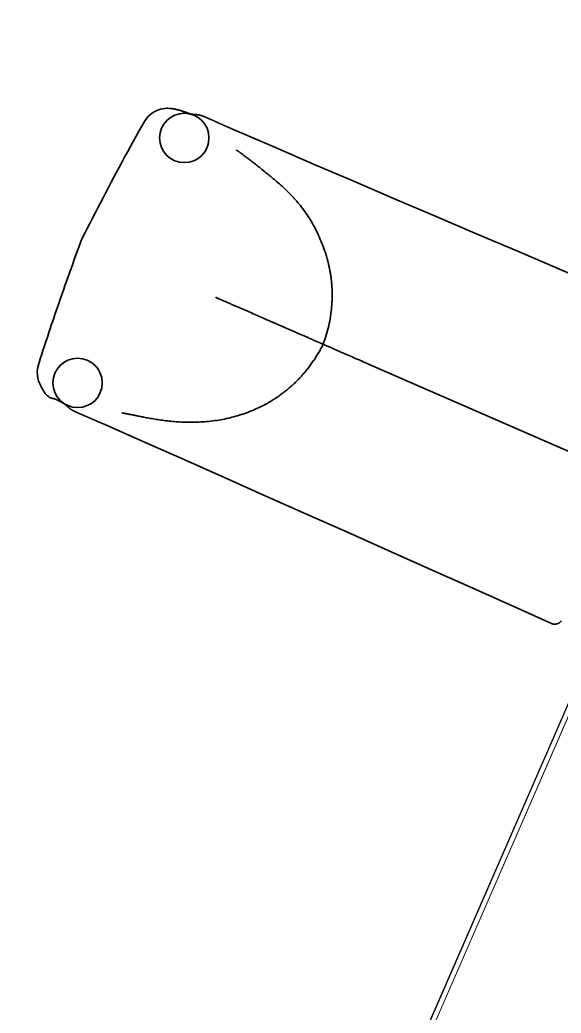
# Model space of a CAD drawing. Header units: millimetres. Extents: x -50172 to 90294, y -80883 to 956680.
# Drawn here: x 3519.7 to 3552.6, y -19396.5 to -19336.2 of the extents above; entities that cross this region are included whole.
import ezdxf

# ---------------------------------------------------------------- set-up
doc = ezdxf.new("R2010")
doc.units = ezdxf.units.MM
doc.header["$MEASUREMENT"] = 0
doc.linetypes.add('Dot & Dashed', pattern=[670.277762, 352.777767, -176.388884, 0, -141.111112])
for name, color, linetype, lineweight in [('0_Pen_No__7', 7, 'Continuous', 35), ('New_A-20-M_Roof_Pen_No__93', 8, 'Continuous', 13), ('New_A-25-M_Curtain_Wall_Pen_No__90', 8, 'Continuous', 20), ('New_A-25-M_Wall_Ext_Pen_No__87', 8, 'Continuous', 20)]:
    doc.layers.add(name, color=color, linetype=linetype, lineweight=lineweight)
for name, color, linetype in [('New_A-20-M_Roof', 7, 'Continuous'), ('New_A-25-M_Curtain_Wall', 7, 'Continuous'), ('New_A-25-M_Wall_Ext', 7, 'Continuous'), ('New_ArchiCAD Windows', 7, 'Continuous')]:
    doc.layers.add(name, color=color, linetype=linetype)
doc.layers.add('New_A-25-M_Curtain_Wall_Pen_No__69', color=7, linetype='Continuous', lineweight=20, true_color=0x606060)
doc.layers.add('New_ArchiCAD Windows_Pen_No__23', color=7, linetype='Continuous', lineweight=30, true_color=0x2a2a2a)

# ---------------------------------------------------------------- blocks, each defined once
blk = doc.blocks.new('Wall_2_1', base_point=(10092.596, -4631.295))
at = {"layer": 'New_A-25-M_Wall_Ext_Pen_No__87', "linetype": 'Continuous', "flags": 128}
blk.add_lwpolyline([(10000.932, -4591.325), (2142.474, -22613.267)], dxfattribs=at)
blk = doc.blocks.new('Wall_4_1', base_point=(9982.587, -4632.604))
at = {"layer": 'New_A-25-M_Wall_Ext_Pen_No__87', "linetype": 'Continuous', "flags": 128}
blk.add_lwpolyline([(2142.182, -22613.139), (4865.774, -16367.078)], dxfattribs=at)
blk = doc.blocks.new('Triple Window 19_2')
at = {"layer": 'New_ArchiCAD Windows_Pen_No__23', "linetype": 'Continuous'}
blk.add_line((662.5, 0), (725, 0), dxfattribs=at)
blk = doc.blocks.new('Wall_239_1', base_point=(10165.916, -4712.544))
at = {"layer": 'New_ArchiCAD Windows', "color": 251, "linetype": 'Continuous', "lineweight": 20, "true_color": 0x606060, "xscale": -1, "zscale": 1000, "rotation": 66.44041158399281}
blk.add_blockref('Triple Window 19_2', (3822.45, -18759.751), dxfattribs=at)
blk = doc.blocks.new('Morph_2_1')
at = {"layer": 'New_A-20-M_Roof_Pen_No__93', "linetype": 'Continuous', "flags": 128}
blk.add_lwpolyline([(2064.531, -22792.012), (10012.822, -4564.059)], dxfattribs=at)
blk = doc.blocks.new('Beam_8_1', base_point=(10000.932, -4591.325))
at = {"layer": 'New_A-25-M_Curtain_Wall_Pen_No__69', "linetype": 'Dot & Dashed'}
blk.add_line((10000.932, -4591.325), (2142.472, -22613.266), dxfattribs=at)
at = {"layer": 'New_A-25-M_Curtain_Wall_Pen_No__90', "linetype": 'Continuous'}
blk.add_line((10000.932, -4591.325), (2142.472, -22613.266), dxfattribs=at)

msp = doc.modelspace()

# ---------------------------------------------------------------- linework, layer by layer
at = {"layer": '0_Pen_No__7', "linetype": 'Continuous', "flags": 128}
for points in [[(3527.239, -19342.352), (3527.358, -19342.176), (3527.493, -19342.026), (3527.639, -19341.901), (3527.791, -19341.798), (3527.941, -19341.717), (3528.085, -19341.657), (3528.217, -19341.614), (3528.331, -19341.588), (3528.429, -19341.572), (3528.517, -19341.563), (3528.596, -19341.558), (3528.667, -19341.558), (3528.731, -19341.561), (3528.79, -19341.566), (3528.844, -19341.572), (3528.895, -19341.578), (3528.945, -19341.584), (3528.993, -19341.591), (3529.04, -19341.599), (3529.085, -19341.607), (3529.129, -19341.616), (3529.173, -19341.625), (3529.215, -19341.635), (3529.256, -19341.645), (3529.297, -19341.655), (3529.336, -19341.666), (3529.376, -19341.677), (3529.414, -19341.688), (3529.452, -19341.7), (3529.49, -19341.712), (3529.527, -19341.724), (3529.564, -19341.736), (3529.601, -19341.749), (3529.638, -19341.762), (3529.675, -19341.775), (3529.712, -19341.788), (3529.749, -19341.801), (3529.787, -19341.814), (3529.825, -19341.827), (3529.863, -19341.841), (3529.901, -19341.854), (3529.938, -19341.867), (3529.975, -19341.879), (3530.011, -19341.891), (3530.047, -19341.903), (3530.082, -19341.915), (3530.117, -19341.926)], [(3530.032, -19341.899), (3530.046, -19341.901), (3530.056, -19341.902), (3530.066, -19341.903), (3530.076, -19341.905), (3530.087, -19341.906), (3530.097, -19341.908), (3530.108, -19341.909), (3530.118, -19341.911), (3530.129, -19341.912), (3530.139, -19341.914), (3530.15, -19341.915), (3530.16, -19341.917), (3530.17, -19341.918), (3530.183, -19341.92), (3530.195, -19341.922), (3530.208, -19341.924), (3530.219, -19341.925), (3530.23, -19341.927)], [(3530.211, -19341.924), (3530.226, -19341.925), (3530.245, -19341.925), (3530.256, -19341.926), (3530.267, -19341.926), (3530.28, -19341.927), (3530.293, -19341.928), (3530.307, -19341.929), (3530.322, -19341.93), (3530.338, -19341.931), (3530.354, -19341.933), (3530.371, -19341.935), (3530.389, -19341.937), (3530.408, -19341.939), (3530.427, -19341.942), (3530.447, -19341.945), (3530.468, -19341.948), (3530.489, -19341.951), (3530.511, -19341.955), (3530.533, -19341.96), (3530.555, -19341.964), (3530.578, -19341.97), (3530.601, -19341.975), (3530.624, -19341.981), (3530.648, -19341.987), (3530.671, -19341.994), (3530.695, -19342.001), (3530.719, -19342.009), (3530.743, -19342.017), (3530.768, -19342.025), (3530.792, -19342.034), (3530.816, -19342.043), (3530.841, -19342.053), (3530.865, -19342.063), (3530.885, -19342.072), (3530.905, -19342.08), (3530.925, -19342.089), (3530.945, -19342.098), (3530.966, -19342.106), (3530.986, -19342.115), (3531.006, -19342.124), (3531.026, -19342.132), (3531.046, -19342.141), (3531.066, -19342.15), (3531.086, -19342.159), (3531.106, -19342.167), (3531.127, -19342.176), (3531.147, -19342.185), (3531.167, -19342.193), (3531.187, -19342.202), (3531.207, -19342.211), (3531.227, -19342.22), (3531.247, -19342.228), (3531.267, -19342.237), (3531.287, -19342.246), (3531.307, -19342.255), (3531.327, -19342.264), (3531.347, -19342.272), (3531.367, -19342.281), (3531.387, -19342.29), (3531.408, -19342.299), (3531.428, -19342.307), (3531.448, -19342.316), (3531.468, -19342.325), (3531.488, -19342.334), (3531.508, -19342.343), (3531.528, -19342.352), (3531.548, -19342.36), (3531.568, -19342.369), (3531.588, -19342.378), (3531.608, -19342.387), (3531.628, -19342.396), (3531.648, -19342.405), (3531.668, -19342.413), (3531.688, -19342.422), (3531.708, -19342.431), (3531.728, -19342.44), (3531.748, -19342.449), (3531.768, -19342.458), (3531.788, -19342.467), (3531.808, -19342.476), (3531.828, -19342.484), (3531.848, -19342.493), (3531.868, -19342.502), (3531.888, -19342.511), (3531.908, -19342.52), (3531.928, -19342.529), (3531.948, -19342.538), (3531.968, -19342.547), (3531.989, -19342.556), (3532.009, -19342.565), (3532.029, -19342.574), (3532.049, -19342.583), (3532.069, -19342.592), (3532.089, -19342.601), (3532.109, -19342.61), (3532.129, -19342.619), (3532.149, -19342.628), (3532.169, -19342.636), (3532.189, -19342.645), (3532.209, -19342.654), (3532.229, -19342.663), (3532.248, -19342.672), (3532.268, -19342.681), (3532.288, -19342.69), (3532.307, -19342.698), (3532.327, -19342.707), (3532.346, -19342.716), (3532.365, -19342.724), (3532.384, -19342.732), (3532.402, -19342.741), (3532.42, -19342.749), (3532.438, -19342.757), (3532.455, -19342.765), (3532.472, -19342.772), (3532.489, -19342.779), (3532.505, -19342.786), (3532.52, -19342.793), (3532.534, -19342.8), (3532.548, -19342.806), (3532.561, -19342.812), (3532.573, -19342.817), (3532.585, -19342.822), (3532.596, -19342.827), (3532.605, -19342.831), (3532.622, -19342.839), (3532.636, -19342.845), (3532.647, -19342.85), (3532.659, -19342.855), (3532.669, -19342.859)], [(3520.79, -19357.143), (3520.858, -19356.927), (3520.927, -19356.71), (3520.997, -19356.492), (3521.067, -19356.273), (3521.139, -19356.054), (3521.21, -19355.835), (3521.283, -19355.615), (3521.355, -19355.395), (3521.429, -19355.175), (3521.502, -19354.956), (3521.576, -19354.736), (3521.65, -19354.517), (3521.724, -19354.297), (3521.799, -19354.078), (3521.874, -19353.859), (3521.949, -19353.64), (3522.025, -19353.421), (3522.101, -19353.202), (3522.177, -19352.983), (3522.253, -19352.764), (3522.33, -19352.545), (3522.407, -19352.327), (3522.485, -19352.108), (3522.562, -19351.89), (3522.64, -19351.671), (3522.718, -19351.453), (3522.797, -19351.235), (3522.875, -19351.017), (3522.954, -19350.799), (3523.034, -19350.582), (3523.113, -19350.364), (3523.193, -19350.147), (3523.274, -19349.929), (3523.354, -19349.712), (3523.435, -19349.495), (3523.593, -19349.18), (3523.752, -19348.865), (3523.912, -19348.551), (3524.072, -19348.237), (3524.234, -19347.924), (3524.395, -19347.611), (3524.558, -19347.298), (3524.721, -19346.986), (3524.885, -19346.674), (3525.049, -19346.362), (3525.214, -19346.051), (3525.38, -19345.739), (3525.546, -19345.428), (3525.713, -19345.116), (3525.881, -19344.804), (3526.05, -19344.493), (3526.219, -19344.183), (3526.389, -19343.873), (3526.559, -19343.565), (3526.729, -19343.259), (3526.899, -19342.954), (3527.069, -19342.652), (3527.239, -19342.352)], [(3554.972, -19352.396), (3552.471, -19351.331), (3549.969, -19350.264), (3547.47, -19349.198), (3544.974, -19348.132), (3542.482, -19347.067), (3539.998, -19346.003), (3537.521, -19344.942), (3535.053, -19343.884), (3532.598, -19342.829)], [(3555.976, -19363.684), (3540.852, -19357.089), (3540.745, -19357.043), (3540.639, -19356.996), (3540.533, -19356.95), (3540.428, -19356.905), (3540.324, -19356.859), (3540.221, -19356.814), (3540.118, -19356.769), (3540.016, -19356.725), (3539.915, -19356.681), (3539.815, -19356.637), (3539.716, -19356.594), (3539.618, -19356.551), (3539.52, -19356.509), (3539.423, -19356.466), (3539.328, -19356.425), (3539.233, -19356.383), (3539.14, -19356.343), (3539.047, -19356.302), (3538.955, -19356.262), (3538.865, -19356.223), (3538.775, -19356.184), (3538.687, -19356.145), (3538.6, -19356.107), (3538.514, -19356.07), (3538.429, -19356.033), (3538.345, -19355.996), (3538.263, -19355.96), (3538.181, -19355.925), (3538.102, -19355.89), (3538.152, -19355.751), (3538.201, -19355.611), (3538.247, -19355.471), (3538.29, -19355.33), (3538.331, -19355.188), (3538.37, -19355.046), (3538.406, -19354.904), (3538.439, -19354.762), (3538.47, -19354.621), (3538.498, -19354.479), (3538.524, -19354.336), (3538.548, -19354.194), (3538.569, -19354.05), (3538.588, -19353.906), (3538.604, -19353.761), (3538.611, -19353.689), (3538.618, -19353.616), (3538.624, -19353.543), (3538.629, -19353.469), (3538.634, -19353.395), (3538.638, -19353.321), (3538.642, -19353.247), (3538.644, -19353.173), (3538.647, -19353.099), (3538.648, -19353.025), (3538.649, -19352.951), (3538.649, -19352.878), (3538.648, -19352.804), (3538.647, -19352.73), (3538.645, -19352.657), (3538.642, -19352.584), (3538.639, -19352.511), (3538.636, -19352.439), (3538.631, -19352.368), (3538.626, -19352.298), (3538.621, -19352.228), (3538.615, -19352.16), (3538.609, -19352.093), (3538.602, -19352.027), (3538.594, -19351.961), (3538.587, -19351.897), (3538.579, -19351.834), (3538.57, -19351.773), (3538.562, -19351.713), (3538.553, -19351.653), (3538.543, -19351.596), (3538.534, -19351.539), (3538.524, -19351.484), (3538.515, -19351.43), (3538.505, -19351.377), (3538.495, -19351.325), (3538.485, -19351.275), (3538.475, -19351.225), (3538.465, -19351.177), (3538.454, -19351.13), (3538.444, -19351.083), (3538.434, -19351.037), (3538.423, -19350.993), (3538.413, -19350.949), (3538.402, -19350.905), (3538.391, -19350.863), (3538.381, -19350.821), (3538.37, -19350.78), (3538.359, -19350.74), (3538.348, -19350.7), (3538.326, -19350.623), (3538.304, -19350.548), (3538.282, -19350.475), (3538.26, -19350.404), (3538.237, -19350.335), (3538.214, -19350.268), (3538.192, -19350.201), (3538.169, -19350.136), (3538.122, -19350.009), (3538.075, -19349.883), (3538.027, -19349.76), (3537.978, -19349.638), (3537.928, -19349.518), (3537.877, -19349.401), (3537.825, -19349.285), (3537.772, -19349.17), (3537.718, -19349.058), (3537.663, -19348.947), (3537.607, -19348.838), (3537.55, -19348.731), (3537.491, -19348.625), (3537.432, -19348.521), (3537.372, -19348.418), (3537.311, -19348.317), (3537.249, -19348.217), (3537.186, -19348.119), (3537.122, -19348.021), (3537.057, -19347.926), (3536.991, -19347.831), (3536.923, -19347.738), (3536.855, -19347.646), (3536.786, -19347.555), (3536.716, -19347.466), (3536.645, -19347.377), (3536.572, -19347.29), (3536.499, -19347.203), (3536.425, -19347.118), (3536.349, -19347.033), (3536.273, -19346.949), (3536.195, -19346.866), (3536.117, -19346.784), (3536.037, -19346.703), (3535.956, -19346.623), (3535.875, -19346.543), (3535.792, -19346.464), (3535.708, -19346.385), (3535.624, -19346.308), (3535.538, -19346.23), (3535.451, -19346.153), (3535.363, -19346.077), (3535.274, -19346.001), (3535.184, -19345.926), (3535.139, -19345.888), (3535.095, -19345.852), (3535.051, -19345.815), (3535.008, -19345.78), (3534.965, -19345.744), (3534.923, -19345.709), (3534.881, -19345.675), (3534.84, -19345.641), (3534.799, -19345.608), (3534.759, -19345.575), (3534.719, -19345.542), (3534.679, -19345.51), (3534.641, -19345.478), (3534.602, -19345.447), (3534.564, -19345.417), (3534.527, -19345.386), (3534.454, -19345.327), (3534.382, -19345.27), (3534.313, -19345.214), (3534.245, -19345.16), (3534.179, -19345.107), (3534.115, -19345.057), (3534.053, -19345.008), (3533.992, -19344.96), (3533.933, -19344.914), (3533.876, -19344.87), (3533.821, -19344.827), (3533.768, -19344.785), (3533.716, -19344.746), (3533.666, -19344.707), (3533.617, -19344.67), (3533.57, -19344.634), (3533.525, -19344.6), (3533.481, -19344.567), (3533.439, -19344.536), (3533.399, -19344.505), (3533.36, -19344.476), (3533.323, -19344.449), (3533.287, -19344.422), (3533.252, -19344.397), (3533.22, -19344.373), (3533.188, -19344.35), (3533.158, -19344.328), (3533.13, -19344.307), (3533.103, -19344.287), (3533.077, -19344.269), (3533.053, -19344.251), (3533.03, -19344.234), (3533.008, -19344.219), (3532.988, -19344.204), (3532.969, -19344.19), (3532.952, -19344.178), (3532.935, -19344.166), (3532.92, -19344.154), (3532.907, -19344.144), (3532.894, -19344.135), (3532.883, -19344.126), (3532.872, -19344.118), (3532.863, -19344.112), (3532.848, -19344.1), (3532.837, -19344.092), (3532.826, -19344.083)], [(3538.099, -19355.889), (3538.09, -19355.885), (3538.08, -19355.881), (3538.07, -19355.876), (3538.059, -19355.871), (3538.047, -19355.866), (3538.033, -19355.86), (3538.019, -19355.854), (3538.003, -19355.847), (3537.988, -19355.84), (3537.971, -19355.833), (3537.939, -19355.819), (3537.922, -19355.812), (3537.906, -19355.805), (3537.89, -19355.798), (3537.875, -19355.791), (3537.859, -19355.784), (3537.842, -19355.777), (3537.826, -19355.77), (3537.809, -19355.762), (3537.791, -19355.755), (3537.773, -19355.747), (3537.755, -19355.739), (3537.737, -19355.731), (3537.719, -19355.723), (3537.7, -19355.715), (3537.681, -19355.706), (3537.661, -19355.698), (3537.641, -19355.689), (3537.621, -19355.681), (3537.601, -19355.672), (3537.581, -19355.663), (3537.56, -19355.654), (3537.539, -19355.645), (3537.518, -19355.636), (3537.497, -19355.626), (3537.475, -19355.617), (3537.453, -19355.607), (3537.431, -19355.598), (3537.409, -19355.588), (3537.387, -19355.578), (3537.364, -19355.569), (3537.342, -19355.559), (3537.319, -19355.549), (3537.296, -19355.539), (3537.273, -19355.529), (3537.249, -19355.518), (3537.226, -19355.508), (3537.202, -19355.498), (3537.179, -19355.488), (3537.131, -19355.467), (3537.083, -19355.446), (3537.035, -19355.425), (3536.986, -19355.404), (3536.938, -19355.382), (3536.889, -19355.361), (3536.791, -19355.318), (3536.693, -19355.276), (3536.644, -19355.254), (3536.595, -19355.233), (3536.547, -19355.212), (3536.499, -19355.191), (3536.451, -19355.17), (3536.427, -19355.16), (3536.404, -19355.15), (3536.357, -19355.129), (3536.333, -19355.119), (3536.309, -19355.109), (3536.285, -19355.098), (3536.261, -19355.087), (3536.236, -19355.076), (3536.211, -19355.066), (3536.185, -19355.054), (3536.16, -19355.043), (3536.134, -19355.032), (3536.107, -19355.02), (3536.081, -19355.009), (3536.054, -19354.997), (3536.026, -19354.985), (3535.999, -19354.973), (3535.971, -19354.961), (3535.943, -19354.949), (3535.914, -19354.936), (3535.886, -19354.924), (3535.857, -19354.911), (3535.827, -19354.898), (3535.797, -19354.885), (3535.767, -19354.872), (3535.737, -19354.859), (3535.706, -19354.846), (3535.675, -19354.832), (3535.644, -19354.818), (3535.613, -19354.805), (3535.581, -19354.791), (3535.548, -19354.777), (3535.516, -19354.763), (3535.483, -19354.748), (3535.45, -19354.734), (3535.416, -19354.719), (3535.382, -19354.704), (3535.348, -19354.689), (3535.314, -19354.674), (3535.279, -19354.659), (3535.244, -19354.644), (3535.209, -19354.629), (3535.173, -19354.613), (3535.137, -19354.597), (3535.1, -19354.581), (3535.064, -19354.565), (3535.027, -19354.549), (3534.989, -19354.533), (3534.952, -19354.517), (3534.914, -19354.5), (3534.876, -19354.483), (3534.837, -19354.467), (3534.798, -19354.45), (3534.721, -19354.416), (3534.682, -19354.399), (3534.643, -19354.382), (3534.603, -19354.365), (3534.564, -19354.347), (3534.544, -19354.339), (3534.523, -19354.33), (3534.503, -19354.321), (3534.483, -19354.312), (3534.463, -19354.303), (3534.442, -19354.294), (3534.422, -19354.286), (3534.403, -19354.277), (3534.383, -19354.269), (3534.364, -19354.26), (3534.345, -19354.252), (3534.326, -19354.244), (3534.307, -19354.236), (3534.289, -19354.227), (3534.27, -19354.219), (3534.252, -19354.212), (3534.235, -19354.204), (3534.217, -19354.196), (3534.2, -19354.189), (3534.182, -19354.181), (3534.166, -19354.174), (3534.149, -19354.166), (3534.132, -19354.159), (3534.116, -19354.152), (3534.1, -19354.145), (3534.084, -19354.138), (3534.068, -19354.131), (3534.053, -19354.125), (3534.038, -19354.118), (3534.023, -19354.112), (3534.008, -19354.105), (3533.994, -19354.099), (3533.979, -19354.093), (3533.965, -19354.086), (3533.951, -19354.08), (3533.938, -19354.074), (3533.925, -19354.069), (3533.911, -19354.063), (3533.899, -19354.057), (3533.886, -19354.052), (3533.873, -19354.046), (3533.861, -19354.041), (3533.849, -19354.036), (3533.837, -19354.031), (3533.743, -19353.989), (3533.554, -19353.907), (3533.365, -19353.824), (3533.27, -19353.783), (3533.176, -19353.742), (3533.082, -19353.701), (3532.988, -19353.66), (3532.894, -19353.619), (3532.801, -19353.579), (3532.754, -19353.558), (3532.731, -19353.548), (3532.707, -19353.538), (3532.683, -19353.527), (3532.66, -19353.517), (3532.636, -19353.507), (3532.612, -19353.496), (3532.587, -19353.486), (3532.563, -19353.475), (3532.539, -19353.464), (3532.514, -19353.454), (3532.49, -19353.443), (3532.465, -19353.432), (3532.44, -19353.421), (3532.415, -19353.41), (3532.39, -19353.4), (3532.365, -19353.389), (3532.339, -19353.377), (3532.314, -19353.366), (3532.288, -19353.355), (3532.263, -19353.344), (3532.237, -19353.333), (3532.211, -19353.321), (3532.185, -19353.31), (3532.158, -19353.299), (3532.132, -19353.287), (3532.106, -19353.275), (3532.079, -19353.264), (3532.052, -19353.252), (3532.025, -19353.24), (3531.998, -19353.229), (3531.971, -19353.217), (3531.944, -19353.205), (3531.916, -19353.193), (3531.889, -19353.181), (3531.861, -19353.169), (3531.833, -19353.157), (3531.805, -19353.144), (3531.777, -19353.132), (3531.749, -19353.12), (3531.72, -19353.107), (3531.692, -19353.095), (3531.663, -19353.082), (3531.634, -19353.07), (3531.605, -19353.057), (3531.576, -19353.045), (3531.547, -19353.032)], [(3538.102, -19355.89), (3538.068, -19355.956), (3538.034, -19356.022), (3538, -19356.087), (3537.965, -19356.152), (3537.929, -19356.217), (3537.893, -19356.282), (3537.856, -19356.346), (3537.819, -19356.41), (3537.781, -19356.473), (3537.743, -19356.536), (3537.704, -19356.599), (3537.665, -19356.661), (3537.626, -19356.723), (3537.586, -19356.784), (3537.545, -19356.845), (3537.504, -19356.905), (3537.463, -19356.965), (3537.421, -19357.025), (3537.337, -19357.142), (3537.25, -19357.258), (3537.162, -19357.372), (3537.116, -19357.429), (3537.071, -19357.485), (3537.025, -19357.541), (3536.978, -19357.597), (3536.931, -19357.653), (3536.883, -19357.708), (3536.835, -19357.763), (3536.785, -19357.817), (3536.736, -19357.872), (3536.685, -19357.926), (3536.634, -19357.98), (3536.582, -19358.033), (3536.53, -19358.086), (3536.478, -19358.139), (3536.425, -19358.191), (3536.371, -19358.242), (3536.318, -19358.293), (3536.264, -19358.344), (3536.209, -19358.393), (3536.155, -19358.442), (3536.1, -19358.491), (3536.045, -19358.538), (3535.99, -19358.585), (3535.934, -19358.631), (3535.879, -19358.676), (3535.825, -19358.72), (3535.77, -19358.763), (3535.716, -19358.806), (3535.662, -19358.847), (3535.609, -19358.887), (3535.556, -19358.926), (3535.504, -19358.964), (3535.452, -19359.001), (3535.401, -19359.037), (3535.351, -19359.072), (3535.301, -19359.105), (3535.253, -19359.138), (3535.205, -19359.17), (3535.158, -19359.2), (3535.112, -19359.23), (3535.066, -19359.258), (3535.022, -19359.286), (3534.978, -19359.313), (3534.935, -19359.339), (3534.893, -19359.364), (3534.851, -19359.389), (3534.811, -19359.412), (3534.771, -19359.435), (3534.732, -19359.457), (3534.693, -19359.479), (3534.655, -19359.5), (3534.617, -19359.521), (3534.579, -19359.541), (3534.542, -19359.561), (3534.47, -19359.599), (3534.398, -19359.636), (3534.328, -19359.671), (3534.259, -19359.704), (3534.192, -19359.737), (3534.125, -19359.768), (3534.059, -19359.798), (3533.995, -19359.827), (3533.931, -19359.855), (3533.868, -19359.882), (3533.806, -19359.908), (3533.745, -19359.933), (3533.684, -19359.957), (3533.625, -19359.981), (3533.566, -19360.003), (3533.507, -19360.025), (3533.45, -19360.046), (3533.392, -19360.067), (3533.335, -19360.087), (3533.223, -19360.126), (3533.111, -19360.163), (3532.999, -19360.198), (3532.887, -19360.232), (3532.776, -19360.265), (3532.664, -19360.296), (3532.552, -19360.325), (3532.44, -19360.354), (3532.327, -19360.38), (3532.213, -19360.406), (3532.1, -19360.429), (3531.985, -19360.452), (3531.869, -19360.473), (3531.753, -19360.493), (3531.635, -19360.511), (3531.516, -19360.528), (3531.396, -19360.544), (3531.275, -19360.559), (3531.152, -19360.572), (3531.028, -19360.584), (3530.905, -19360.594), (3530.782, -19360.603), (3530.66, -19360.61), (3530.539, -19360.616), (3530.419, -19360.621), (3530.299, -19360.624), (3530.181, -19360.626), (3530.063, -19360.626), (3529.946, -19360.626), (3529.83, -19360.624), (3529.715, -19360.621), (3529.601, -19360.617), (3529.488, -19360.613), (3529.376, -19360.607), (3529.266, -19360.6), (3529.156, -19360.592), (3529.048, -19360.584), (3528.941, -19360.575), (3528.836, -19360.565), (3528.732, -19360.554), (3528.629, -19360.543), (3528.527, -19360.531), (3528.428, -19360.519), (3528.329, -19360.506), (3528.232, -19360.493), (3528.137, -19360.479), (3528.043, -19360.466), (3527.951, -19360.451), (3527.861, -19360.437), (3527.773, -19360.422), (3527.686, -19360.407), (3527.601, -19360.392), (3527.518, -19360.377), (3527.437, -19360.363), (3527.357, -19360.348), (3527.28, -19360.333), (3527.205, -19360.318), (3527.132, -19360.304), (3527.061, -19360.289), (3526.992, -19360.275), (3526.925, -19360.262), (3526.86, -19360.248), (3526.798, -19360.235), (3526.738, -19360.223), (3526.68, -19360.211), (3526.625, -19360.2), (3526.598, -19360.194), (3526.572, -19360.189), (3526.547, -19360.184), (3526.522, -19360.179), (3526.498, -19360.174), (3526.474, -19360.17), (3526.451, -19360.165), (3526.428, -19360.161), (3526.407, -19360.157), (3526.386, -19360.153), (3526.345, -19360.146), (3526.306, -19360.139), (3526.269, -19360.132), (3526.234, -19360.126), (3526.201, -19360.12), (3526.169, -19360.114), (3526.139, -19360.109), (3526.111, -19360.104), (3526.085, -19360.099), (3526.06, -19360.095), (3526.037, -19360.09), (3526.015, -19360.086), (3525.995, -19360.083), (3525.977, -19360.08), (3525.96, -19360.076), (3525.944, -19360.074), (3525.93, -19360.071), (3525.917, -19360.069), (3525.906, -19360.067), (3525.887, -19360.063), (3525.874, -19360.061), (3525.86, -19360.058)], [(3522.436, -19359.541), (3522.404, -19359.523), (3522.371, -19359.505), (3522.338, -19359.487), (3522.305, -19359.469), (3522.27, -19359.451), (3522.236, -19359.432), (3522.201, -19359.413), (3522.165, -19359.395), (3522.129, -19359.376), (3522.094, -19359.356), (3522.058, -19359.337), (3522.022, -19359.318), (3521.986, -19359.298), (3521.95, -19359.278), (3521.915, -19359.259), (3521.88, -19359.242), (3521.845, -19359.228), (3521.811, -19359.217), (3521.776, -19359.207), (3521.742, -19359.199), (3521.707, -19359.191), (3521.672, -19359.183), (3521.637, -19359.174), (3521.602, -19359.164), (3521.566, -19359.153), (3521.529, -19359.139), (3521.492, -19359.122), (3521.454, -19359.101), (3521.416, -19359.077), (3521.376, -19359.048), (3521.336, -19359.013), (3521.294, -19358.973), (3521.251, -19358.926), (3521.207, -19358.872), (3521.162, -19358.811), (3521.115, -19358.741), (3521.067, -19358.662), (3521.017, -19358.574), (3520.966, -19358.477), (3520.912, -19358.368), (3520.857, -19358.249), (3520.804, -19358.108), (3520.761, -19357.943), (3520.732, -19357.758), (3520.724, -19357.559), (3520.742, -19357.352), (3520.79, -19357.143)], [(3522.51, -19359.621), (3522.502, -19359.614), (3522.494, -19359.608), (3522.484, -19359.6), (3522.475, -19359.592), (3522.465, -19359.585), (3522.455, -19359.577), (3522.446, -19359.569), (3522.435, -19359.561), (3522.425, -19359.553), (3522.416, -19359.545), (3522.406, -19359.537), (3522.396, -19359.529), (3522.386, -19359.521), (3522.377, -19359.513), (3522.368, -19359.506), (3522.358, -19359.498)], [(3524.856, -19360.776), (3524.846, -19360.772), (3524.834, -19360.767), (3524.823, -19360.762), (3524.81, -19360.756), (3524.793, -19360.749), (3524.783, -19360.745), (3524.772, -19360.74), (3524.761, -19360.735), (3524.748, -19360.73), (3524.735, -19360.724), (3524.721, -19360.718), (3524.707, -19360.712), (3524.691, -19360.705), (3524.675, -19360.699), (3524.659, -19360.692), (3524.642, -19360.684), (3524.624, -19360.677), (3524.606, -19360.669), (3524.588, -19360.661), (3524.569, -19360.654), (3524.55, -19360.646), (3524.531, -19360.637), (3524.512, -19360.629), (3524.492, -19360.621), (3524.473, -19360.613), (3524.453, -19360.604), (3524.433, -19360.596), (3524.413, -19360.587), (3524.393, -19360.579), (3524.373, -19360.57), (3524.353, -19360.562), (3524.333, -19360.553), (3524.313, -19360.544), (3524.292, -19360.536), (3524.272, -19360.527), (3524.252, -19360.519), (3524.232, -19360.51), (3524.211, -19360.501), (3524.191, -19360.493), (3524.171, -19360.484), (3524.151, -19360.476), (3524.131, -19360.467), (3524.11, -19360.458), (3524.09, -19360.45), (3524.07, -19360.441), (3524.05, -19360.432), (3524.03, -19360.424), (3524.009, -19360.415), (3523.989, -19360.407), (3523.969, -19360.398), (3523.949, -19360.389), (3523.929, -19360.381), (3523.909, -19360.372), (3523.889, -19360.363), (3523.869, -19360.355), (3523.848, -19360.346), (3523.828, -19360.338), (3523.808, -19360.329), (3523.788, -19360.32), (3523.768, -19360.312), (3523.748, -19360.303), (3523.728, -19360.294), (3523.708, -19360.286), (3523.688, -19360.277), (3523.668, -19360.268), (3523.648, -19360.26), (3523.627, -19360.251), (3523.607, -19360.242), (3523.587, -19360.233), (3523.567, -19360.225), (3523.547, -19360.216), (3523.527, -19360.207), (3523.507, -19360.199), (3523.487, -19360.19), (3523.467, -19360.181), (3523.447, -19360.172), (3523.427, -19360.164), (3523.407, -19360.155), (3523.386, -19360.146), (3523.366, -19360.137), (3523.346, -19360.129), (3523.326, -19360.12), (3523.306, -19360.111), (3523.286, -19360.102), (3523.266, -19360.093), (3523.246, -19360.085), (3523.226, -19360.076), (3523.206, -19360.067), (3523.186, -19360.058), (3523.166, -19360.049), (3523.145, -19360.041), (3523.125, -19360.032), (3523.105, -19360.023), (3523.085, -19360.014), (3523.065, -19360.005), (3523.045, -19359.996), (3523.021, -19359.985), (3522.997, -19359.974), (3522.974, -19359.962), (3522.951, -19359.951), (3522.928, -19359.939), (3522.906, -19359.926), (3522.884, -19359.914), (3522.862, -19359.901), (3522.841, -19359.888), (3522.821, -19359.875), (3522.8, -19359.862), (3522.781, -19359.849), (3522.762, -19359.836), (3522.743, -19359.823), (3522.725, -19359.809), (3522.707, -19359.796), (3522.69, -19359.783), (3522.674, -19359.77), (3522.658, -19359.758), (3522.643, -19359.745), (3522.628, -19359.733), (3522.615, -19359.721), (3522.602, -19359.71), (3522.59, -19359.699), (3522.578, -19359.689), (3522.567, -19359.678), (3522.557, -19359.669), (3522.547, -19359.66), (3522.538, -19359.651), (3522.53, -19359.643), (3522.522, -19359.635), (3522.509, -19359.622), (3522.498, -19359.612)], [(3524.787, -19360.745), (3527.231, -19361.827), (3529.685, -19362.915), (3532.148, -19364.008), (3534.618, -19365.105), (3537.094, -19366.206), (3539.574, -19367.309), (3542.056, -19368.415), (3544.539, -19369.522), (3547.021, -19370.63), (3549.501, -19371.737), (3551.977, -19372.844), (3551.994, -19372.852), (3552.012, -19372.859), (3552.03, -19372.865), (3552.049, -19372.87), (3552.067, -19372.875), (3552.086, -19372.879), (3552.105, -19372.882), (3552.123, -19372.885), (3552.142, -19372.887), (3552.161, -19372.888), (3552.18, -19372.888), (3552.199, -19372.888), (3552.218, -19372.887), (3552.237, -19372.885), (3552.256, -19372.882), (3552.275, -19372.879), (3552.294, -19372.875), (3552.312, -19372.871), (3552.33, -19372.865), (3552.348, -19372.859), (3552.366, -19372.852), (3552.384, -19372.845), (3552.401, -19372.837), (3552.418, -19372.828), (3552.435, -19372.819), (3552.451, -19372.809), (3552.467, -19372.798), (3552.482, -19372.787), (3552.497, -19372.776), (3552.511, -19372.763), (3552.526, -19372.75), (3552.539, -19372.737), (3552.552, -19372.723), (3552.565, -19372.709), (3552.577, -19372.694)]]:
    msp.add_lwpolyline(points, dxfattribs=at)
at = {"layer": '0_Pen_No__7', "linetype": 'Continuous'}
for centre in [(3529.661, -19343.356), (3523.173, -19358.235)]:
    msp.add_circle(centre, 1.5, dxfattribs=at)

# ---------------------------------------------------------------- block references
at = {"layer": 'New_A-20-M_Roof', "linetype": 'Continuous', "lineweight": 0}
msp.add_blockref('Morph_2_1', (0, 0), dxfattribs=at)
at = {"layer": 'New_A-25-M_Curtain_Wall', "color": 8, "lineweight": 20}
msp.add_blockref('Beam_8_1', (10000.932, -4591.325), dxfattribs=at)
at = {"layer": 'New_A-25-M_Wall_Ext', "color": 250, "lineweight": 50, "true_color": 0x2a2a2a}
for name, p in [('Wall_4_1', (9982.587, -4632.604)), ('Wall_239_1', (10165.916, -4712.544)), ('Wall_2_1', (10092.596, -4631.295))]:
    msp.add_blockref(name, p, dxfattribs=at)

doc.saveas('drawing.dxf')
